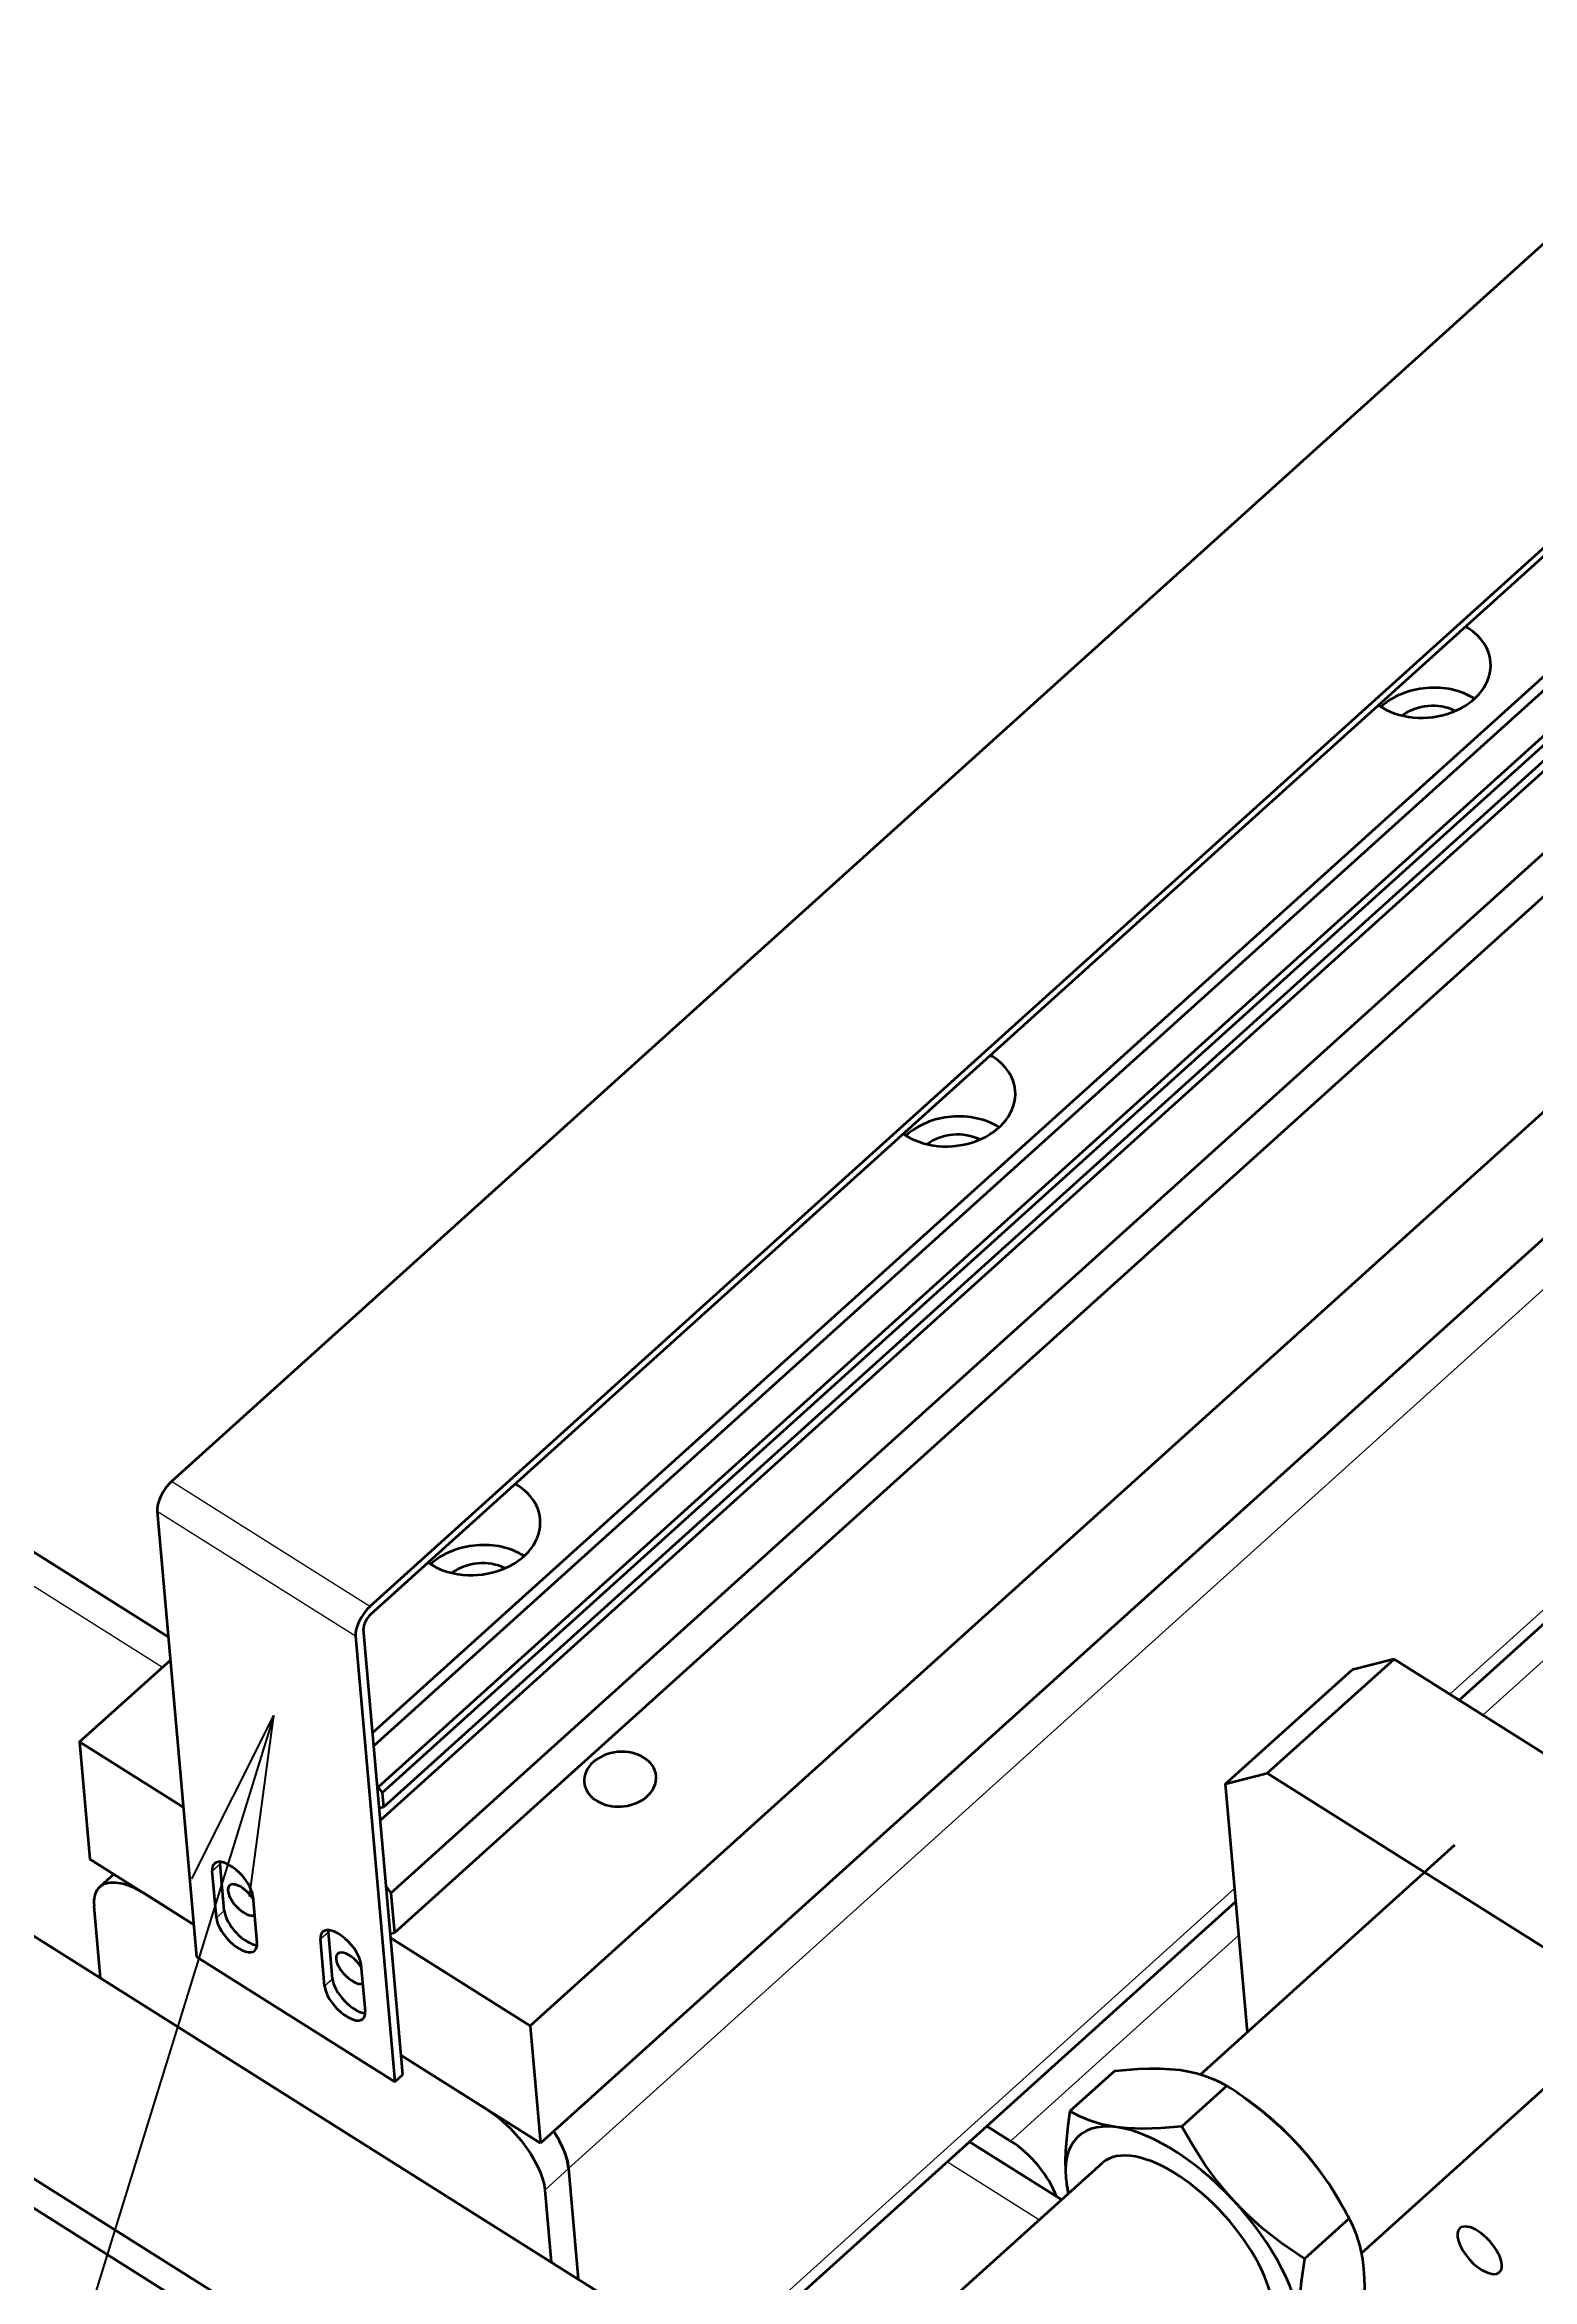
# Model space of a CAD drawing. Header units: millimetres. Extents: x -10155 to 20189, y -25550 to -22580.
# Drawn here: x -7191.4 to -7067.6, y -24932.5 to -24746.6 of the extents above; entities that cross this region are included whole.
import ezdxf

# ---------------------------------------------------------------- set-up
doc = ezdxf.new("R2010")
doc.units = ezdxf.units.MM
doc.layers.add('word_dim', color=253, linetype='Continuous')
doc.styles.get("Standard").update_dxf_attribs({"font": 'romans.shx', "bigfont": 'bigfont.shx'})
doc.dimstyles.new('RS-1-5', dxfattribs={"dimscale": 5, "dimtxt": 3.5, "dimasz": 3, "dimexe": 1, "dimexo": 0, "dimgap": 1, "dimtad": 3, "dimdsep": 46, "dimtxsty": 'Standard', "dimblk1": 'OPEN', "dimblk2": 'OPEN', "dimsah": 1, "dimcen": 0, "dimclrd": 256, "dimclre": 256, "dimclrt": 3, "dimadec": 0, "dimazin": 0, "dimtfac": 1, "dimtmove": 0, "dimatfit": 3, "dimldrblk": 'OPEN', "dimfxl": 0, "dimtolj": 1, "dimtzin": 0, "dimarcsym": 0})

# ---------------------------------------------------------------- blocks, each defined once
blk = doc.blocks.new('aa1')
for p, q in [((-0.4, 0.0667), (0, 0)), ((0, 0), (-1, 0)), ((-0.4, -0.0667), (0, 0))]:
    blk.add_line(p, q)
blk = doc.blocks.new('aa2')
blk.add_circle((0, 0), 1)
blk = doc.blocks.new('*D765')
at = {"layer": 'DEFPOINTS', "color": 0, "linetype": 'Continuous', "ltscale": 2}
for p in [(-7172.3, -24885.59), (-7300.38, -25300.42), (-7300.38, -25300.42)]:
    blk.add_point(p, dxfattribs=at)
at = {"layer": 'word_dim', "linetype": 'Continuous', "lineweight": -2, "ltscale": 2}
blk.add_line((-7183.36, -24921.42), (-7289.32, -25264.59), dxfattribs=at)
at = {"layer": 'word_dim', "linetype": 'Continuous', "lineweight": -2, "ltscale": 2, "xscale": 37.5, "yscale": 37.5, "zscale": 37.5}
for name, p, rotation in [('aa1', (-7172.3, -24885.59), 72.84128779122251), ('aa2', (-7300.38, -25300.42), 252.8412877912226)]:
    blk.add_blockref(name, p, dxfattribs=dict(at, rotation=rotation))
at = {"layer": 'word_dim', "color": 3, "linetype": 'Continuous', "ltscale": 2, "insert": (-7236.34, -25093), "char_height": 0.000005, "attachment_point": 5, "rotation": 72.8413}
blk.add_mtext('\\A1;434.15', dxfattribs=at)
blk = doc.blocks.new('_Open')
at = {"color": 0, "lineweight": -2}
for p, q in [((-1, 0.1667), (0, 0)), ((-1, -0.1667), (0, 0)), ((0, 0), (-1, 0))]:
    blk.add_line(p, q, dxfattribs=at)
blk = doc.blocks.new('A$C43226BF8')
at = {"color": 7, "lineweight": 35}
for p, q in [((753, -597.46), (427.63, -891.06)), ((769.5, -607.86), (444.13, -901.46)), ((444.19, -902.11), (769.96, -608.15)), ((769.56, -618.52), (444.35, -911.98)), ((770.06, -619.23), (444.44, -913.06)), ((771.71, -621.52), (444.8, -916.51)), ((772.05, -621.99), (445.14, -916.99)), ((772.16, -623.19), (445.25, -918.18)), ((769.8, -626.17), (444.99, -919.27)), ((799.34, -627.89), (457.47, -936.38)), ((773.27, -629.89), (445.87, -925.32)), ((777.32, -629.81), (446.17, -928.64)), ((806.21, -632.22), (458.33, -946.13)), ((534.75, -909.26), (827.14, -645.41)), ((409.85, -892.97), (427.35, -903.99)), ((426.43, -893.55), (429.69, -930.63)), ((446.85, -940.43), (443.59, -903.35)), ((442.93, -903.95), (446.19, -941.02)), ((559.33, -924.75), (529.33, -905.84)), ((517.14, -936.89), (515.32, -916.24)), ((548.79, -934.26), (518.78, -915.35)), ((401.43, -919.62), (485.77, -972.77)), ((513.24, -940.41), (534.4, -921.31)), ((473.16, -964.83), (516.18, -926.01)), ((491.01, -996.27), (388.26, -931.52)), ((442.29, -968.02), (389.99, -935.06)), ((526.62, -955.28), (547.8, -936.16))]:
    blk.add_line(p, q, dxfattribs=at)
at = {"color": 7, "lineweight": 13}
for p, q in [((460.65, -948.25), (808.96, -633.96)), ((533.97, -908.77), (826.37, -644.93)), ((536.72, -910.5), (829.12, -646.66)), ((472.39, -964.34), (516.08, -924.91)), ((497.43, -945.96), (516.43, -928.82))]:
    blk.add_line(p, q, dxfattribs=at)
at = {"color": 7, "lineweight": 13, "ltscale": 0.487611}
for p, q in [((444.13, -901.46), (427.63, -891.06)), ((442.93, -903.95), (426.43, -893.55))]:
    blk.add_line(p, q, dxfattribs=at)
at = {"color": 7, "lineweight": 13, "ltscale": 0.494885}
blk.add_line((410.11, -895.97), (426.86, -906.53), dxfattribs=at)
at = {"color": 7, "lineweight": 35, "ltscale": 0.254075}
blk.add_line((419.97, -912.74), (427.52, -905.94), dxfattribs=at)
at = {"color": 7, "lineweight": 35, "ltscale": 0.355002}
blk.add_line((515.32, -916.24), (525.86, -906.73), dxfattribs=at)
at = {"color": 7, "lineweight": 35, "ltscale": 0.354997}
blk.add_line((518.78, -915.35), (529.33, -905.84), dxfattribs=at)
at = {"color": 7, "lineweight": 35, "ltscale": 0.089403}
blk.add_line((529.33, -905.84), (525.86, -906.73), dxfattribs=at)
at = {"color": 7, "lineweight": 35, "ltscale": 0.254798}
blk.add_line((428.59, -918.18), (419.97, -912.74), dxfattribs=at)
at = {"color": 7, "lineweight": 35, "ltscale": 0.24486}
blk.add_line((419.97, -912.74), (420.83, -922.5), dxfattribs=at)
at = {"color": 7, "lineweight": 35, "ltscale": 0.014543}
blk.add_line((444.8, -916.51), (445.14, -916.99), dxfattribs=at)
at = {"color": 7, "lineweight": 35, "ltscale": 0.089409}
blk.add_line((515.32, -916.24), (518.78, -915.35), dxfattribs=at)
at = {"color": 7, "lineweight": 35, "ltscale": 0.007297}
blk.add_line((445.25, -918.18), (444.96, -918.25), dxfattribs=at)
at = {"color": 7, "lineweight": 35, "ltscale": 0.029888}
blk.add_line((445.14, -916.99), (445.25, -918.18), dxfattribs=at)
at = {"color": 7, "lineweight": 35, "ltscale": 0.254803}
blk.add_line((429.45, -927.93), (420.83, -922.5), dxfattribs=at)
at = {"color": 7, "lineweight": 35, "ltscale": 0.038794}
blk.add_line((422.81, -923.75), (421.65, -924.79), dxfattribs=at)
at = {"color": 7, "lineweight": 13, "ltscale": 0.022184}
blk.add_line((431.01, -923.47), (431.67, -922.88), dxfattribs=at)
at = {"color": 7, "lineweight": 35, "ltscale": 0.097941}
blk.add_line((431.35, -927.37), (431.01, -923.47), dxfattribs=at)
at = {"color": 7, "lineweight": 35, "ltscale": 0.097945}
for p, q in [((432.01, -926.78), (431.67, -922.88)), ((434.38, -925.6), (434.73, -929.5)), ((441.01, -932.45), (440.67, -928.55)), ((443.38, -931.27), (443.73, -935.17))]:
    blk.add_line(p, q, dxfattribs=at)
at = {"color": 7, "lineweight": 35, "ltscale": 0.121816}
blk.add_line((425.33, -925.34), (429.45, -927.93), dxfattribs=at)
at = {"color": 7, "lineweight": 35, "ltscale": 0.01729}
blk.add_line((445.47, -924.76), (445.87, -925.32), dxfattribs=at)
at = {"color": 7, "lineweight": 35, "ltscale": 0.083255}
blk.add_line((445.87, -925.32), (446.17, -928.64), dxfattribs=at)
at = {"color": 7, "lineweight": 35, "ltscale": 0.150378}
for p, q in [((421.7, -932.4), (421.17, -926.4)), ((458.68, -950.04), (459.2, -956.03))]:
    blk.add_line(p, q, dxfattribs=at)
at = {"color": 7, "lineweight": 13, "ltscale": 0.022187}
for p, q in [((431.35, -927.37), (432.01, -926.78)), ((440.35, -933.04), (441.01, -932.45))]:
    blk.add_line(p, q, dxfattribs=at)
at = {"color": 7, "lineweight": 13, "ltscale": 0.022189}
blk.add_line((440.01, -929.14), (440.67, -928.55), dxfattribs=at)
at = {"color": 7, "lineweight": 35, "ltscale": 0.097942}
blk.add_line((440.35, -933.04), (440.01, -929.14), dxfattribs=at)
at = {"color": 7, "lineweight": 35, "ltscale": 0.008942}
blk.add_line((446.17, -928.64), (445.82, -928.73), dxfattribs=at)
at = {"color": 7, "lineweight": 35, "ltscale": 0.343546}
blk.add_line((457.47, -936.38), (445.85, -929.05), dxfattribs=at)
at = {"color": 7, "lineweight": 35, "ltscale": 0.487611}
blk.add_line((446.19, -941.02), (429.69, -930.63), dxfattribs=at)
at = {"color": 7, "lineweight": 35, "ltscale": 0.244861}
blk.add_line((457.47, -936.38), (458.33, -946.13), dxfattribs=at)
at = {"color": 7, "lineweight": 35, "ltscale": 0.210557}
blk.add_line((446.71, -938.81), (453.83, -943.3), dxfattribs=at)
at = {"color": 7, "lineweight": 35, "ltscale": 0.343541}
blk.add_line((458.33, -946.13), (446.71, -938.81), dxfattribs=at)
at = {"color": 7, "lineweight": 35, "ltscale": 0.022184}
blk.add_line((446.19, -941.02), (446.85, -940.43), dxfattribs=at)
at = {"color": 7, "lineweight": 35, "ltscale": 0.125979}
for p, q in [((506.11, -940.1), (502.36, -943.48)), ((525.61, -952.39), (521.87, -955.77))]:
    blk.add_line(p, q, dxfattribs=at)
at = {"color": 7, "lineweight": 35, "ltscale": 0.125977}
blk.add_line((515.43, -941.37), (511.68, -944.74), dxfattribs=at)
at = {"color": 7, "lineweight": 35, "ltscale": 0.014302}
blk.add_line((517.24, -942.61), (516.78, -942.28), dxfattribs=at)
at = {"color": 7, "lineweight": 35, "ltscale": 0.058381}
blk.add_line((495.46, -944.71), (497.43, -945.96), dxfattribs=at)
at = {"color": 7, "lineweight": 35, "ltscale": 0.226439}
blk.add_line((494.02, -946.01), (501.68, -950.84), dxfattribs=at)
at = {"color": 7, "lineweight": 13, "ltscale": 0.06656}
blk.add_line((460.65, -948.25), (458.68, -950.04), dxfattribs=at)
at = {"color": 7, "lineweight": 35, "ltscale": 0.230869}
blk.add_line((460.65, -948.25), (461.46, -957.45), dxfattribs=at)
blk.add_line((460.65, -948.25), (461.46, -957.45), dxfattribs=at)
at = {"color": 7, "lineweight": 35, "ltscale": 0.477054}
blk.add_line((490.91, -960.55), (505.08, -947.77), dxfattribs=at)
at = {"color": 7, "lineweight": 13, "ltscale": 0.226437}
blk.add_line((492.17, -947.68), (499.83, -952.51), dxfattribs=at)
at = {"color": 7, "lineweight": 35, "ltscale": 0.018393}
blk.add_line((524.86, -951.05), (525.22, -951.69), dxfattribs=at)
at = {"color": 7, "lineweight": 35}
for points in [[(421.65, -924.79), (422.01, -924.55), (422.46, -924.43), (422.98, -924.43), (423.57, -924.53), (423.99, -924.66), (424.42, -924.84), (425.33, -925.34)], [(506.11, -940.1), (508.04, -939.94), (508.97, -939.91), (509.86, -939.91), (510.72, -939.96), (511.53, -940.04)], [(511.53, -940.04), (512.23, -940.16), (512.89, -940.31), (513.59, -940.52), (514.25, -940.77), (514.86, -941.05), (515.43, -941.37)], [(516.77, -942.28), (518.36, -943.47), (519.87, -944.77), (520.59, -945.47), (521.28, -946.19)], [(453.83, -943.3), (454.84, -944.03), (455.82, -944.91), (456.71, -945.92), (457.48, -946.98), (458.08, -948.06), (458.31, -948.59), (458.49, -949.1), (458.61, -949.58), (458.68, -950.04)], [(502.36, -943.48), (502.19, -944.7), (502.07, -945.79), (502, -946.76), (501.97, -947.65), (502.03, -949.05)], [(506.26, -944.8), (505.04, -944.57), (504.07, -944.28), (503.13, -943.89), (502.36, -943.48)], [(459.42, -945.15), (459.76, -945.7), (460.04, -946.24), (460.34, -946.95), (460.55, -947.63), (460.65, -948.25)], [(511.68, -944.74), (509.92, -944.89), (508.43, -944.94), (507.14, -944.89), (506.26, -944.8)], [(516.01, -950.94), (515.33, -950.18), (514.67, -949.37), (513.6, -947.91), (512.55, -946.26), (511.68, -944.74)], [(521.28, -946.19), (522.11, -947.13), (522.9, -948.12), (524.06, -949.77), (525.22, -951.69)], [(521.87, -955.77), (519.97, -954.46), (518.37, -953.2), (516.97, -951.93), (516.01, -950.94)], [(525.61, -952.39), (525.91, -953.04), (526.19, -953.72), (526.49, -954.71), (526.71, -955.78), (526.8, -956.58)], [(521.87, -955.77), (521.59, -957.88), (521.49, -959.22), (521.48, -960.49), (521.53, -961.34)], [(526.8, -956.58), (526.85, -957.36), (526.86, -958.17), (526.82, -959.05), (526.75, -959.95), (526.63, -961.04), (526.47, -962.16)]]:
    blk.add_lwpolyline(points, dxfattribs=at)
for centre, radius, start, end in [((493.86, -974.68), 39.69, 54.7319, 57.0833), ((514.25, -948), 12.26, 184.9247, 191.1001), ((489.76, -971.69), 40.71, 28.2936, 29.4221)]:
    blk.add_arc(centre, radius, start, end, dxfattribs=at)
for centre, major_axis, ratio, start_param, end_param in [((531.88, -823.33), (-5.48, -0.48), 0.757392, 3.925041, 3.980237), ((531.88, -823.33), (-5.48, -0.48), 0.757392, 3.141632, 3.925041), ((531.88, -823.33), (-5.48, -0.48), 0.757392, 0.728255, 3.141632), ((532.39, -829.18), (5.48, 0.48), 0.757392, 0.783448, 2.35877), ((532.39, -829.18), (3.49, 0.31), 0.757392, 0.889529, 2.251999), ((492.34, -859), (-5.48, -0.48), 0.757392, 3.925041, 3.980238), ((492.34, -859), (-5.48, -0.48), 0.757392, 3.141632, 3.925041), ((492.34, -859), (-5.48, -0.48), 0.757392, 0.728254, 3.141632), ((492.86, -864.86), (5.48, 0.48), 0.757392, 0.783448, 2.35877), ((492.86, -864.86), (3.49, 0.31), 0.757392, 0.889529, 2.251999), ((427.74, -892.36), (1.07, 1.69), 0.462612, 1.024209, 2.595005), ((452.81, -894.68), (-5.48, -0.48), 0.757392, 3.925041, 3.980239), ((452.81, -894.68), (-5.48, -0.48), 0.757392, 3.141632, 3.925041), ((452.81, -894.68), (-5.48, -0.48), 0.757392, 0.728254, 3.141632), ((453.33, -900.53), (5.48, 0.48), 0.757392, 0.783448, 2.35877), ((453.33, -900.53), (3.49, 0.31), 0.757392, 0.889529, 2.251999), ((444.25, -902.76), (1.07, 1.69), 0.462612, 1.024209, 2.595005), ((444.25, -902.76), (0.533, 0.846), 0.462612, 1.024209, 2.595005), ((464.95, -915.84), (-2.99, -0.26), 0.757392, 3.141568, 6.28316), ((444.96, -915.11), (-1.66, 1.84), 0.460812, 1.924132, 1.955801), ((464.95, -915.84), (-2.99, -0.26), 0.757392, 6.28316, 6.566634), ((464.95, -915.84), (-2.99, -0.26), 0.757392, 0.283448, 3.141568), ((445.4, -920.03), (-1.66, 1.84), 0.460812, 5.419061, 5.459659), ((432.7, -924.53), (-1.51, 1.67), 0.460812, 6.283179, 6.831506), ((432.7, -924.53), (-1.51, 1.67), 0.460812, 3.689913, 6.283179), ((433.35, -923.94), (-1.51, 1.67), 0.460812, 0.442258, 0.54832), ((425.78, -929.34), (4.13, -4.55), 0.455406, 3.140099, 3.681577), ((433.53, -925.89), (-1.09, 1.2), 0.460812, 0.000038, 1.619117), ((433.53, -925.89), (-1.09, 1.2), 0.460812, 4.383547, 6.283223), ((433.04, -928.44), (-1.51, 1.67), 0.460812, 0.54832, 3.141587), ((433.7, -927.84), (-1.51, 1.67), 0.460812, 0.54832, 2.699423), ((433.53, -925.89), (-1.09, 1.2), 0.460812, 1.619117, 2.996004), ((433.04, -928.44), (-1.51, 1.67), 0.460812, 3.141587, 3.689913), ((441.7, -930.21), (-1.51, 1.67), 0.460812, 6.283179, 6.831506), ((441.7, -930.21), (-1.51, 1.67), 0.460812, 3.689913, 6.283179), ((442.35, -929.61), (-1.51, 1.67), 0.460812, 0.442258, 0.54832), ((442.53, -931.57), (-1.09, 1.2), 0.460812, 0.000038, 2.996004), ((442.53, -931.57), (-1.09, 1.2), 0.460812, 4.760709, 6.283223), ((442.53, -931.57), (-1.09, 1.2), 0.460812, 4.383547, 4.760709), ((442.04, -934.11), (-1.51, 1.67), 0.460812, 0.54832, 3.141587), ((442.7, -933.51), (-1.51, 1.67), 0.460812, 0.54832, 2.699423), ((442.04, -934.11), (-1.51, 1.67), 0.460812, 3.141587, 3.689913), ((517.05, -950.44), (-8.71, 9.65), 0.460812, 4.737153, 5.164901), ((511.78, -955.2), (-8.71, 9.65), 0.460812, 5.784351, 6.976342), ((456.15, -945.42), (4.02, -4.45), 0.460812, 0.54832, 1.232219), ((497.72, -949.21), (-3.35, 3.71), 0.460812, 3.97525, 5.260709), ((511.78, -955.2), (-8.71, 9.65), 0.460812, 2.448519, 5.784351), ((517.05, -950.44), (-8.71, 9.65), 0.460812, 4.259973, 4.737153), ((511.78, -955.2), (-6.7, 7.42), 0.460812, 5.737153, 6.282556), ((511.78, -955.2), (-6.7, 7.42), 0.460812, 3.687658, 5.737153), ((536.45, -955.05), (-1.65, 1.83), 0.460812, 0.000033, 3.141625), ((536.45, -955.05), (-1.65, 1.83), 0.460812, 4.189913, 6.283218), ((536.45, -955.05), (-1.65, 1.83), 0.460812, 3.141625, 4.189913)]:
    blk.add_ellipse(centre, major_axis=major_axis, ratio=ratio, start_param=start_param, end_param=end_param, dxfattribs=at)

msp = doc.modelspace()

# ---------------------------------------------------------------- block references
at = {"layer": 'word_dim', "linetype": 'Continuous', "ltscale": 2}
msp.add_blockref('A$C43226BF8', (-7608.428, -23975.061), dxfattribs=at)

# ---------------------------------------------------------------- dimensions: what is measured, and where the dimension line sits
at = {"layer": 'word_dim', "color": 3, "linetype": 'Continuous', "ltscale": 2}
dim = msp.add_aligned_dim(p1=(-7172.3, -24885.59), p2=(-7300.383, -25300.417), distance=0, dimstyle='RS-1-5', override={"dimtxt": 1e-06, "dimasz": 7.5, "dimgap": 0, "dimblk1": 'aa1', "dimblk2": 'aa2', "dimse1": 1, "dimse2": 1}, dxfattribs=at)
dim.commit()
dim.dimension.update_dxf_attribs({"geometry": '*D765', "text_midpoint": (-7236.342, -25093.004)})

doc.saveas('drawing.dxf')
